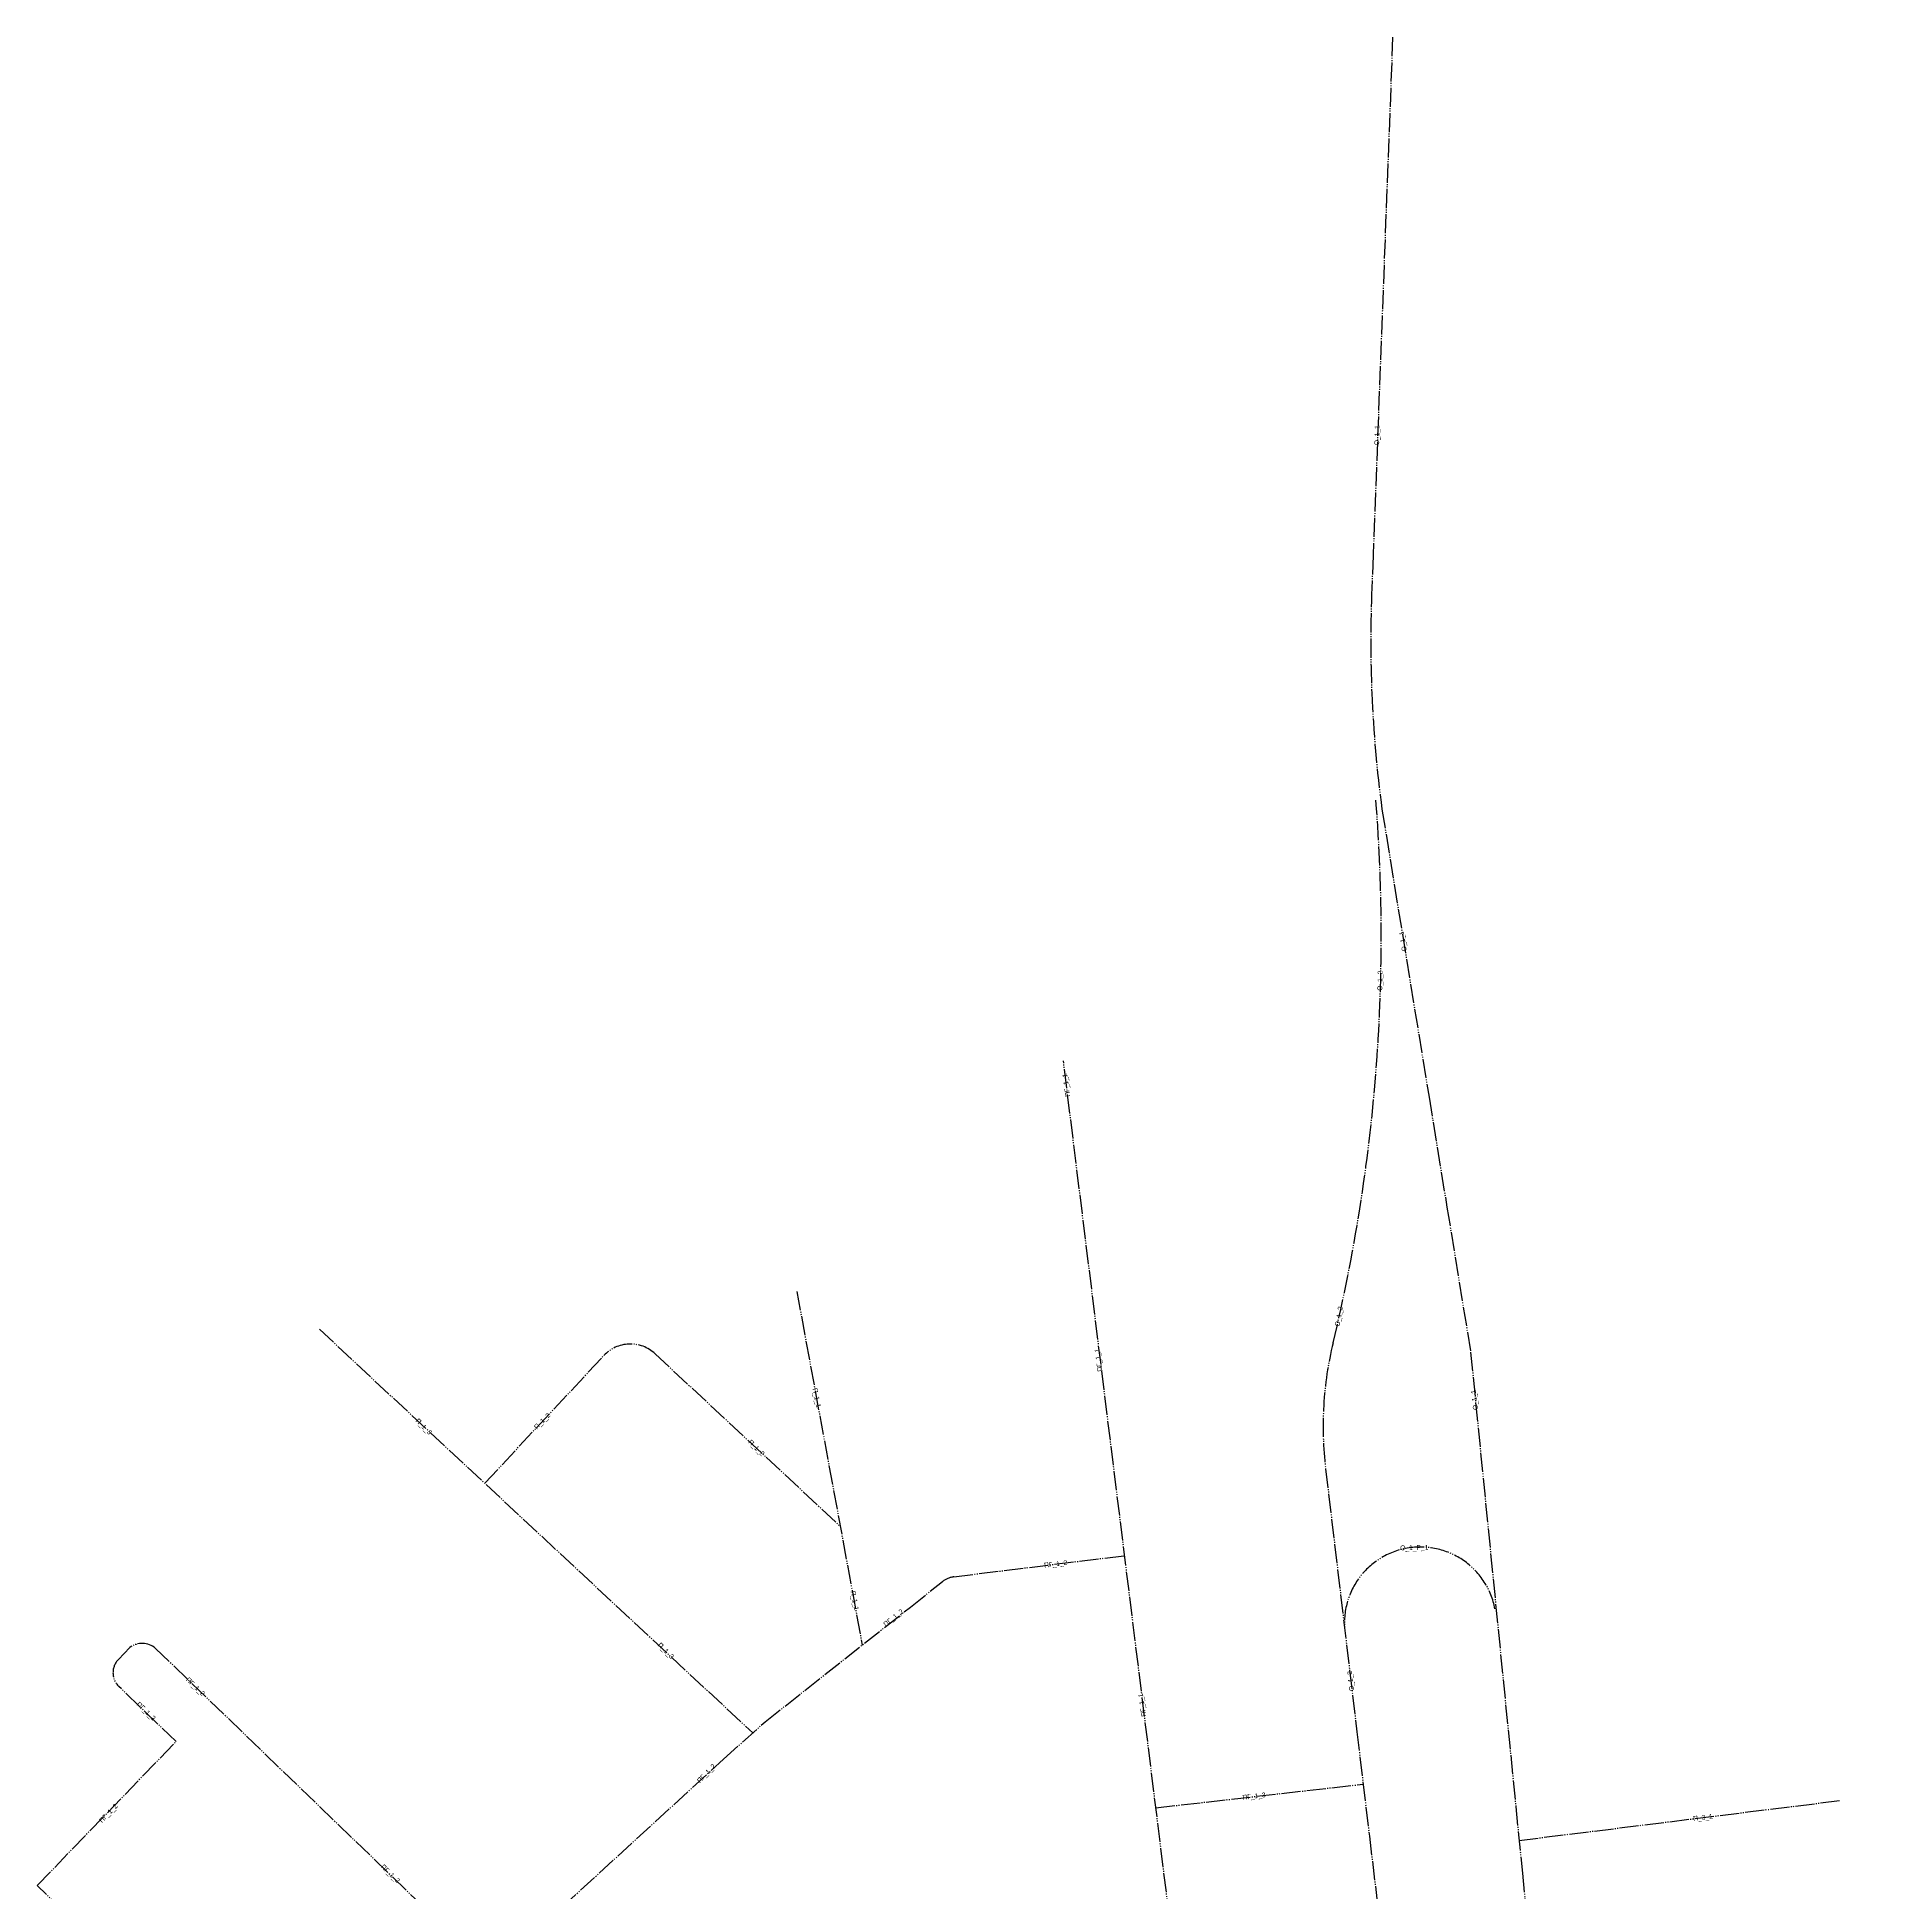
# Model space of a CAD drawing. Header units: millimetres. Extents: x 2242286 to 2245579, y 377608 to 382720.
# Drawn here: x 2242960 to 2243932, y 381748 to 382720 of the extents above; entities that cross this region are included whole.
import ezdxf

# ---------------------------------------------------------------- set-up
doc = ezdxf.new("R2010")
doc.units = ezdxf.units.MM
doc.linetypes.add('DIVIDE', pattern=[26.5, 20, -1.5, 1, -1.5, 1, -1.5])
for name, color, linetype in [('автодороги_внутриквартальные', 5, 'DIVIDE'), ('автодороги_главные', 2, 'DIVIDE'), ('автодороги_обозначения', 5, 'DIVIDE')]:
    doc.layers.add(name, color=color, linetype=linetype)
doc.styles.get("Standard").update_dxf_attribs({"font": 'arial.ttf'})

msp = doc.modelspace()

# ---------------------------------------------------------------- linework, layer by layer
at = {"layer": 'автодороги_внутриквартальные', "ltscale": 0.5}
for points in [[(2243357.76, 382063.28), (2243391.99, 381878.13)], [(2243107.9, 382043.44), (2243334.72, 381832.16)], [(2243735.81, 381775.91), (2243903.77, 381796.77)]]:
    msp.add_lwpolyline(points, dxfattribs=at)
for points in [[(2243194.47, 381962.8), (2243256.74, 382029.65, -0.414214), (2243283.6, 382030.61), (2243380.49, 381940.35)], [(2243587.96, 381451.69), (2243526.45, 381444.05, 0.169916), (2243515.21, 381438.47), (2243403.75, 381324.44), (2242960.2, 381752.27), (2243032.9, 381827.63), (2243002.95, 381856.52, -0.414214), (2243002.7, 381870.66), (2243008.71, 381876.9, -0.342114), (2243022.16, 381876.43), (2243193.6, 381711.07, 0.412651), (2243206.33, 381711.3), (2243234.8, 381740.82), (2243319.47, 381818.47), (2243341.25, 381838.01), (2243417.2, 381898.06), (2243434.07, 381911.4, -0.137188), (2243440.04, 381913.89), (2243529.36, 381924.99)]]:
    msp.add_lwpolyline(points, format="xyb", dxfattribs=at)
at = {"layer": 'автодороги_главные', "color": 2, "ltscale": 0.5}
for points in [[(2243669.6, 382719.75), (2243659.4, 382448.56), (2243658.71, 382431.44, 0.02069), (2243658.71, 382376.39, 0.022924), (2243664.02, 382315.63), (2243688.64, 382164.84), (2243698.03, 382107.37), (2243710.43, 382031.47), (2243734.04, 381793.72), (2243737.51, 381758.71), (2243754.5, 381587.7), (2243755.68, 381575.84), (2243776.61, 381365.04), (2243782.56, 381318.04), (2243793.17, 381234.11), (2243807.2, 381123.25), (2243842.85, 380841.48), (2243875.94, 380603.09), (2243887.19, 380506.24), (2243895.2, 380437.33), (2243909.74, 380312.26), (2243932.44, 380116.91)], [(2243660.85, 382320.34, -0.07883), (2243638.44, 382036.4, 0.089632), (2243634.55, 381970.38), (2243650.93, 381832.81), (2243657.44, 381778.19), (2243691.67, 381490.61), (2243698.29, 381435), (2243734.65, 381129.22), (2243740.88, 381073.96), (2243766.83, 380835.38, 0.162509), (2243800.2, 380765.49, -0.160395), (2243873.6, 380613.81)], [(2243168.88, 380724.45), (2243531.86, 381106.3), (2243610.81, 381188.9, 0.234981), (2243617.92, 381209.65), (2243497.29, 382183.99)], [(2243644.45, 381887.22, -0.940875), (2243723.15, 381897.06, -0.9388)]]:
    msp.add_lwpolyline(points, format="xyb", dxfattribs=at)
msp.add_lwpolyline([(2243545.7, 381792.98), (2243654.2, 381805.34)], dxfattribs=at)

# ---------------------------------------------------------------- texts
at = {"layer": 'автодороги_обозначения', "char_height": 2.5, "attachment_point": 1}
for s, insert, rotation in [('О_1_1', (2243660.02, 382506.21), 89.01955), ('О_1_1', (2243674.54, 382241.06), 98.98468), ('О_1_2', (2243661.62, 382220.65), 89.01955), ('ПГ_1_1', (2243498.39, 382164.95), 98.13667), ('О_1_2', (2243639.32, 382045.21), 80.4698), ('ПГ_1_1', (2243515.23, 382021.1), 98.13667), ('П_1_1', (2243368.44, 382012.87), 281.48852), ('О_1_1', (2243711.76, 382001.07), 96.62831), ('П_1_3', (2243159.82, 381997.09), 314.69175), ('П_1_2', (2243219.96, 381992.68), 44.69175), ('П_1_2', (2243333.95, 381985.93), 314.69175), ('О_1_Р_1', (2243673.51, 381930.26), 1.30868), ('ПГ_1_2', (2243487.04, 381921.15), 7.14371), ('П_1_1', (2243388.29, 381906.77), 281.48852), ('ПГ_1_2', (2243402.76, 381889.63), 38.87569), ('П_1_3', (2243286.57, 381879.74), 314.69175), ('ПГ_1_2', (2243039.61, 381861.56), 315.90305), ('О_1_2', (2243646.96, 381853.98), 96.67902), ('ПГ_1_2', (2243013.77, 381848.71), 315.90305), ('ПГ_1_1', (2243538.11, 381840.53), 98.13667), ('ПГ_1_2', (2243305.22, 381807.52), 45.90305), ('ПГ_1_3', (2243590.86, 381799.6), 6.96017), ('ПГ_1_2', (2242992.35, 381786.66), 45.90305), ('П_3_1', (2243826.74, 381788.57), 6.96017), ('ПГ_1_2', (2243141.61, 381763.66), 315.90305)]:
    msp.add_mtext_dynamic_manual_height_columns(s, width=14.098, gutter_width=12.5, heights=[0], dxfattribs=dict(at, insert=insert, rotation=rotation))

doc.saveas('drawing.dxf')
